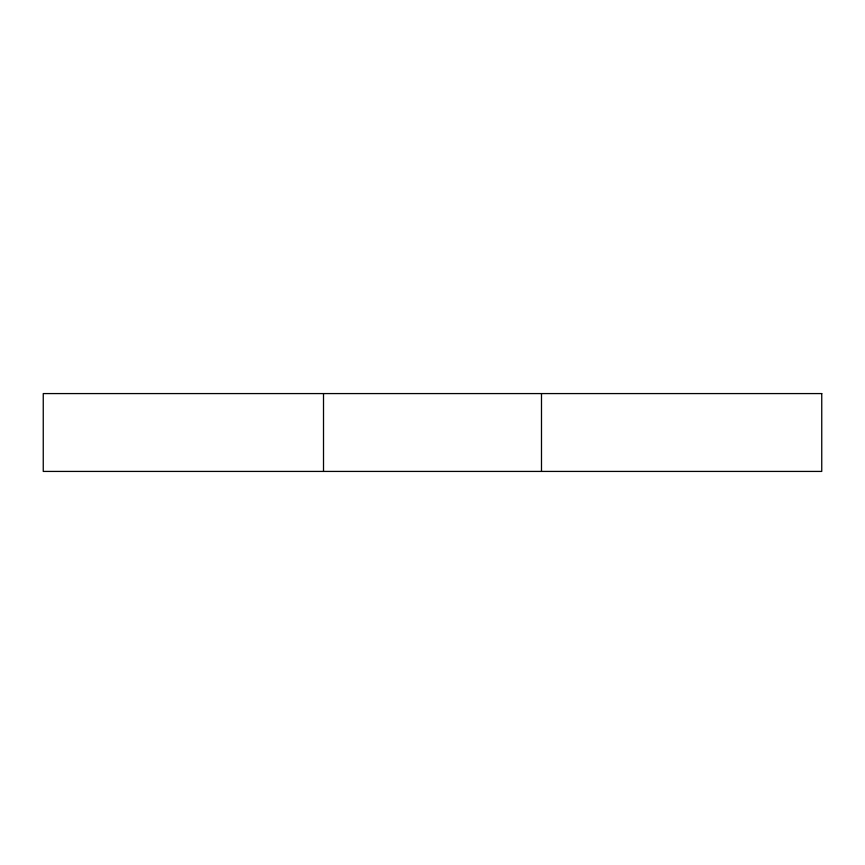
<?xml version="1.0" encoding="UTF-8"?>
<svg xmlns="http://www.w3.org/2000/svg" width="865" height="865" viewBox="0 0 865 865"><rect width="100%" height="100%" fill="white"/><g stroke="black" fill="none" stroke-linecap="round" stroke-linejoin="round"><path stroke-width="1.3" d="M541.49 393.575L541.49 471.425M323.51 393.575L323.51 471.425M821.75 393.575L43.25 393.575L43.25 471.425L821.75 471.425L821.75 393.575"/></g></svg>
